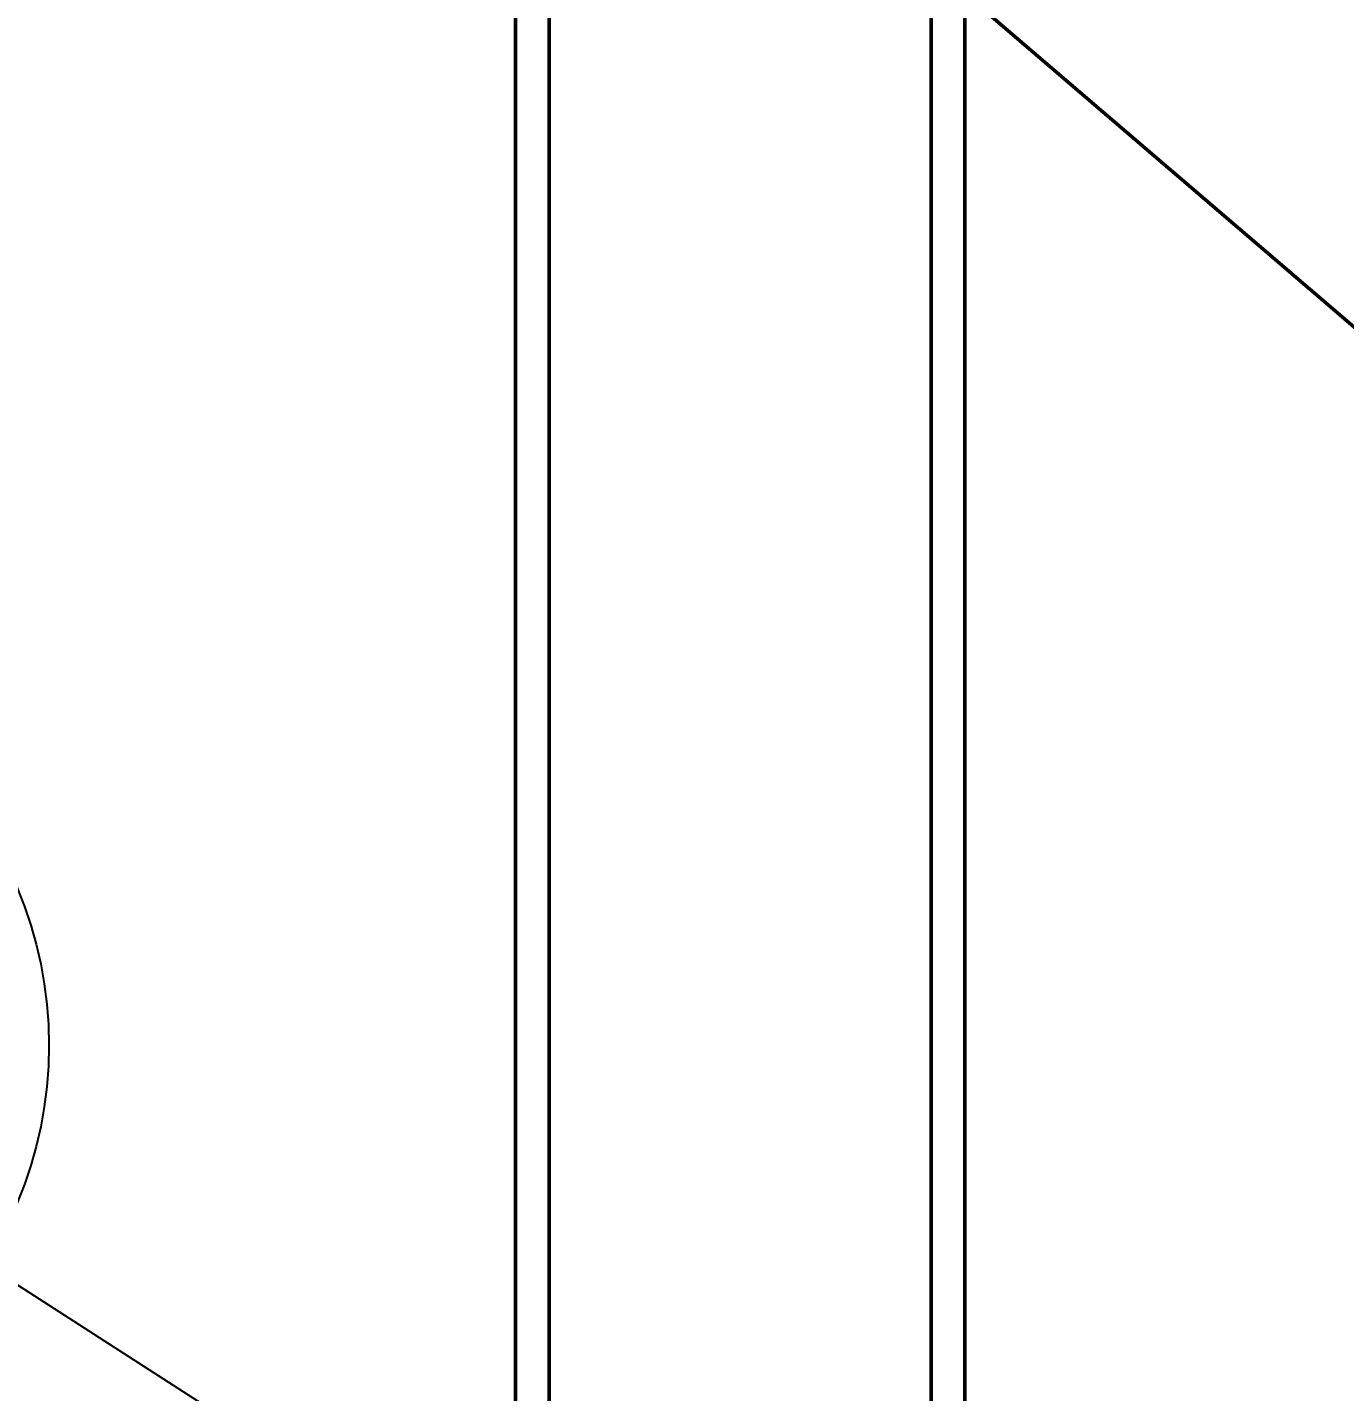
# Model space of a CAD drawing. Header units: millimetres. Extents: x -993 to 13147, y -7260 to 4342.
# Drawn here: x -48.7 to 244.6, y 314.3 to 618 of the extents above; entities that cross this region are included whole.
import ezdxf

# ---------------------------------------------------------------- set-up
doc = ezdxf.new("R2010")
doc.units = ezdxf.units.MM
doc.header["$LTSCALE"] = 7.649257
doc.linetypes.add('PHANTOM', pattern=[63.5, 31.75, -6.35, 6.35, -6.35, 6.35, -6.35])
doc.layers.add('NoLayerName_001', color=7, linetype='Continuous')
doc.layers.add('NoLayerName_002', color=7, linetype='Continuous')
doc.styles.get("Standard").update_dxf_attribs({"font": 'txt', "bigfont": 'extfont2'})
doc.dimstyles.get("Standard").update_dxf_attribs({"dimtxt": 2.5, "dimasz": 2.5, "dimexe": 1.25, "dimexo": 0.625, "dimtad": 1, "dimzin": 0, "dimdsep": 46, "dimtxsty": 'Standard', "dimcen": 2.5, "dimadec": 0, "dimazin": 0, "dimtfac": 0.75, "dimtmove": 0, "dimatfit": 3, "dimfxl": 1, "dimarcsym": 0})

# ---------------------------------------------------------------- blocks, each defined once
blk = doc.blocks.new('_OPEN30')
at = {"color": 0, "linetype": 'ByBlock', "lineweight": -2}
for p, q in [((-1, 0.267949), (0, 0)), ((0, 0), (-1, -0.267949)), ((0, 0), (-1, 0))]:
    blk.add_line(p, q, dxfattribs=at)
blk = doc.blocks.new('*D1554')
at = {"layer": 'Defpoints', "color": 0}
for p in [(-873.62, 1130), (-40, 1130), (-546.54, -50)]:
    blk.add_point(p, dxfattribs=at)
at = {"layer": 'NoLayerName_001', "color": 0, "linetype": 'Continuous', "lineweight": 25}
for p, q in [((-55, 1130), (-888.62, 1130)), ((-873.62, -5), (-873.62, 1085)), ((-561.54, -50), (-888.62, -50))]:
    blk.add_line(p, q, dxfattribs=at)
at = {"layer": 'NoLayerName_001', "color": 0, "lineweight": 25, "xscale": 45, "yscale": 45, "zscale": 45}
for p, rotation in [((-873.62, 1130), 90), ((-873.62, -50), 270)]:
    blk.add_blockref('_OPEN30', p, dxfattribs=dict(at, rotation=rotation))
at = {"layer": 'NoLayerName_001', "color": 2, "lineweight": 50, "insert": (-933.62, 540), "char_height": 90, "attachment_point": 5, "rotation": 90}
blk.add_mtext('\\W0.8000;\\T0.8750;1180', dxfattribs=at)
blk = doc.blocks.new('*D1555')
at = {"layer": 'Defpoints', "color": 0}
for p in [(-684.25, 992.51), (-4.7, 992.51), (-619.79, 0)]:
    blk.add_point(p, dxfattribs=at)
at = {"layer": 'NoLayerName_001', "color": 0, "linetype": 'Continuous', "lineweight": 25}
for p, q in [((-19.7, 992.51), (-699.25, 992.51)), ((-684.25, 45), (-684.25, 947.51))]:
    blk.add_line(p, q, dxfattribs=at)
at = {"layer": 'NoLayerName_001', "color": 0, "lineweight": 25, "xscale": 45, "yscale": 45, "zscale": 45}
for p, rotation in [((-684.25, 992.51), 90), ((-684.25, 0), 270)]:
    blk.add_blockref('_OPEN30', p, dxfattribs=dict(at, rotation=rotation))
at = {"layer": 'NoLayerName_001', "color": 2, "lineweight": 50, "insert": (-744.25, 496.26), "char_height": 90, "attachment_point": 5, "rotation": 90}
blk.add_mtext('\\W0.8000;\\T0.8750;992.5', dxfattribs=at)
blk = doc.blocks.new('JZB_0142')
at = {"layer": 'NoLayerName_001', "color": 7, "linetype": 'Continuous', "lineweight": 50}
for p, q in [((100, 667.5), (100, 12)), ((107.5, 667.5), (107.5, 12)), ((192.5, 667.5), (192.5, 12)), ((200, 667.5), (200, 12))]:
    blk.add_line(p, q, dxfattribs=at)
blk = doc.blocks.new('JZB_0385')
at = {"layer": 'NoLayerName_002', "color": 3, "linetype": 'PHANTOM', "lineweight": 50}
blk.add_line((70, 360), (420, 60), dxfattribs=at)
blk = doc.blocks.new('DIM_0002')
at = {"color": 3, "linetype": 'Continuous', "lineweight": 25}
blk.add_lwpolyline([(643.9, 145.29), (525.69, 221.31)], dxfattribs=at)
blk.add_circle((450, 270), 90, dxfattribs=at)

msp = doc.modelspace()

# ---------------------------------------------------------------- block references
at = {"layer": 'NoLayerName_001'}
for name, p in [('JZB_0142', (-40, 116)), ('JZB_0385', (0.2, 342.5))]:
    msp.add_blockref(name, p, dxfattribs=at)
at = {"layer": 'NoLayerName_001', "color": 3, "linetype": 'Continuous', "lineweight": 25}
msp.add_blockref('DIM_0002', (-583.9035, 121.4229), dxfattribs=at)

# ---------------------------------------------------------------- dimensions: what is measured, and where the dimension line sits
at = {"layer": 'NoLayerName_001', "color": 3, "linetype": 'Continuous', "lineweight": 50}
for base, p1, p2, override, picture, middle in [((-873.621, 1130), (-546.5428, -50), (-40, 1130), {"dimtxt": 90, "dimasz": 45, "dimexe": 15, "dimexo": 15, "dimgap": 15, "dimdec": 3, "dimzin": 8, "dimblk": 'OPEN30', "dimclrd": 0, "dimclre": 0, "dimclrt": 2, "dimtp": 0, "dimtm": 0, "dimlwd": 25, "dimlwe": 25}, '*D1554', (-873.621, 540)), ((-684.2486, 992.5105), (-619.7938, 0), (-4.7041, 992.5105), {"dimtxt": 90, "dimasz": 45, "dimexe": 15, "dimexo": 15, "dimgap": 15, "dimdec": 1, "dimzin": 8, "dimblk": 'OPEN30', "dimse1": 1, "dimclrd": 0, "dimclre": 0, "dimclrt": 2, "dimtp": 0, "dimtm": 0, "dimlwd": 25, "dimlwe": 25}, '*D1555', (-684.2486, 496.2553))]:
    dim = msp.add_linear_dim(base=base, p1=p1, p2=p2, angle=90, text='\\W0.8000;\\T0.8750;<>', dimstyle='Standard', override=override, dxfattribs=at)
    dim.commit()
    dim.dimension.update_dxf_attribs({"geometry": picture, "text_midpoint": middle, "dimtype": 160})

doc.saveas('drawing.dxf')
